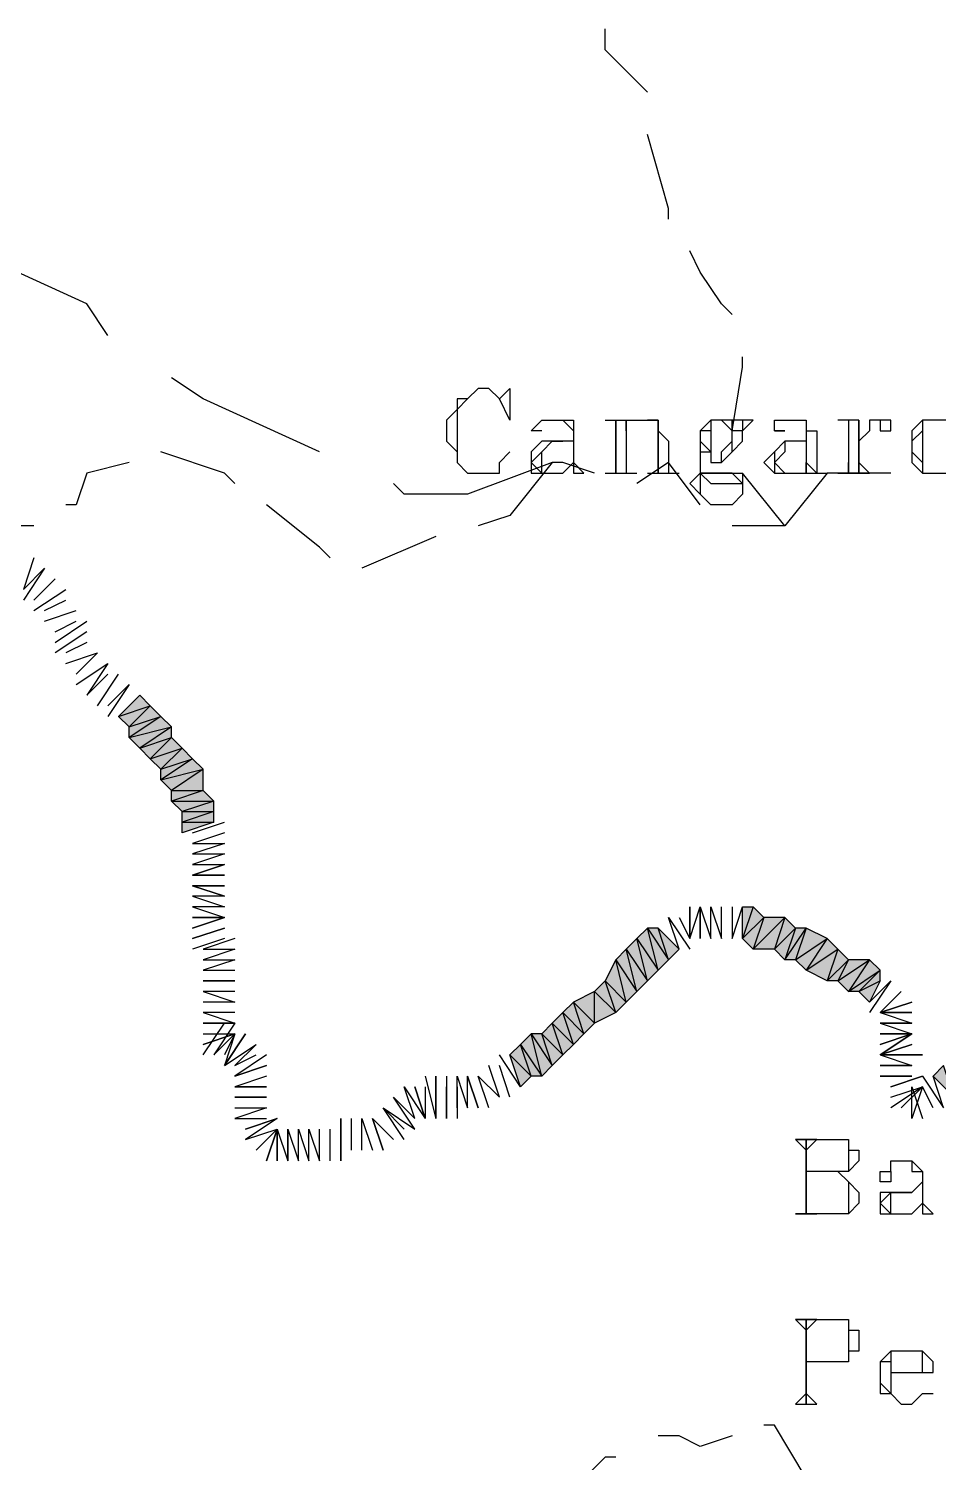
# Model space of a CAD drawing. Header units: millimetres. Extents: x 658 to 813, y 806 to 883.
# Drawn here: x 785.8774 to 786.1388, y 863.4376 to 863.8495 of the extents above; entities that cross this region are included whole.
import ezdxf

# ---------------------------------------------------------------- set-up
doc = ezdxf.new("R2010")
doc.units = ezdxf.units.MM
doc.header["$LTSCALE"] = 0.1
for name, color, linetype in [('BATKAB', 7, 'Continuous'), ('KLEKTOR2', 7, 'Continuous'), ('TEXT', 8, 'Continuous'), ('zat_Mask_solid', 7, 'Continuous')]:
    doc.layers.add(name, color=color, linetype=linetype)

msp = doc.modelspace()

# ---------------------------------------------------------------- hatches: boundary and pattern name
at = {"layer": 'KLEKTOR2'}
for points in [[(785.90932, 863.65796), (785.90324, 863.65188), (785.91236, 863.65492)], [(785.90324, 863.65188), (785.91236, 863.65492), (785.90628, 863.64884)], [(785.91236, 863.65492), (785.90628, 863.64884), (785.9154, 863.65188)], [(786.01572, 863.5546), (786.0218, 863.54852), (786.01876, 863.55764)], [(786.01572, 863.5546), (786.0218, 863.54852), (786.01876, 863.54548)], [(786.13732, 863.54852), (786.1434, 863.54244), (786.14036, 863.55156)]]:
    msp.add_hatch(color=7, dxfattribs=at).paths.add_polyline_path(points)
h = msp.add_hatch(color=7, dxfattribs=at)
h.paths.add_polyline_path([(785.90628, 863.64884), (785.9154, 863.65188), (785.90628, 863.6458)], flags=17)
h.paths.add_polyline_path([(785.9154, 863.65188), (785.90628, 863.6458), (785.91844, 863.64884)])
h = msp.add_hatch(color=7, dxfattribs=at)
h.paths.add_polyline_path([(785.90628, 863.6458), (785.91844, 863.64884), (785.90932, 863.64276)])
h.paths.add_polyline_path([(785.91844, 863.64884), (785.90932, 863.64276), (785.91844, 863.6458)], flags=17)
h = msp.add_hatch(color=7, dxfattribs=at)
h.paths.add_polyline_path([(785.9154, 863.63668), (785.92452, 863.63972), (785.9154, 863.63364)], flags=17)
h.paths.add_polyline_path([(785.92452, 863.63972), (785.9154, 863.63364), (785.92756, 863.63668)])
h = msp.add_hatch(color=7, dxfattribs=at)
h.paths.add_polyline_path([(785.9154, 863.63364), (785.92756, 863.63668), (785.91844, 863.6306)])
h.paths.add_polyline_path([(785.92756, 863.63668), (785.91844, 863.6306), (785.92756, 863.6306)], flags=17)
h = msp.add_hatch(color=7, dxfattribs=at)
h.paths.add_polyline_path([(785.91844, 863.6306), (785.92756, 863.6306), (785.91844, 863.62756)], flags=16)
h.paths.add_polyline_path([(785.92756, 863.6306), (785.91844, 863.62756), (785.9306, 863.62756)])
h = msp.add_hatch(color=7, dxfattribs=at)
h.paths.add_polyline_path([(785.91844, 863.62756), (785.9306, 863.62756), (785.92148, 863.62452)])
h.paths.add_polyline_path([(785.9306, 863.62756), (785.92148, 863.62452), (785.9306, 863.62452)], flags=17)
h = msp.add_hatch(color=7, dxfattribs=at)
h.paths.add_polyline_path([(785.92148, 863.62452), (785.9306, 863.62452), (785.92148, 863.62148)], flags=16)
h.paths.add_polyline_path([(785.9306, 863.62452), (785.92148, 863.62148), (785.9306, 863.62148)])
h = msp.add_hatch(color=7, dxfattribs=at)
h.paths.add_polyline_path([(786.0826, 863.59716), (786.08564, 863.59716), (786.0826, 863.58804)], flags=16)
h.paths.add_polyline_path([(786.08564, 863.59716), (786.0826, 863.58804), (786.08868, 863.59412)])
h = msp.add_hatch(color=7, dxfattribs=at)
h.paths.add_polyline_path([(786.08868, 863.59412), (786.08564, 863.585), (786.09476, 863.59412)], flags=16)
h.paths.add_polyline_path([(786.08564, 863.585), (786.09476, 863.59412), (786.09172, 863.585)])
h = msp.add_hatch(color=7, dxfattribs=at)
h.paths.add_polyline_path([(786.05828, 863.57892), (786.05524, 863.59108), (786.06132, 863.58196)])
h.paths.add_polyline_path([(786.05524, 863.59108), (786.06132, 863.58196), (786.05828, 863.59108)], flags=17)
h = msp.add_hatch(color=7, dxfattribs=at)
h.paths.add_polyline_path([(786.0978, 863.59108), (786.09476, 863.58196), (786.10084, 863.59108)], flags=16)
h.paths.add_polyline_path([(786.09476, 863.58196), (786.10084, 863.59108), (786.0978, 863.58196)])
h = msp.add_hatch(color=7, dxfattribs=at)
h.paths.add_polyline_path([(786.10996, 863.585), (786.10692, 863.57588), (786.113, 863.58196)])
h.paths.add_polyline_path([(786.10692, 863.57588), (786.113, 863.58196), (786.10996, 863.57588)], flags=17)
h = msp.add_hatch(color=7, dxfattribs=at)
h.paths.add_polyline_path([(786.113, 863.58196), (786.10996, 863.57588), (786.11908, 863.58196)], flags=16)
h.paths.add_polyline_path([(786.10996, 863.57588), (786.11908, 863.58196), (786.113, 863.57284)])
h = msp.add_hatch(color=7, dxfattribs=at)
h.paths.add_polyline_path([(786.11908, 863.58196), (786.113, 863.57284), (786.12212, 863.57892)])
h.paths.add_polyline_path([(786.113, 863.57284), (786.12212, 863.57892), (786.11604, 863.57284)], flags=17)
h.paths.add_polyline_path([(786.12212, 863.57892), (786.11604, 863.57284), (786.12212, 863.57588)], flags=16)
h = msp.add_hatch(color=7, dxfattribs=at)
h.paths.add_polyline_path([(786.0218, 863.54852), (786.01876, 863.55764), (786.02484, 863.54852)], flags=16)
h.paths.add_polyline_path([(786.01876, 863.55764), (786.02484, 863.54852), (786.0218, 863.56068)])
h = msp.add_hatch(color=7, dxfattribs=at)
h.paths.add_polyline_path([(786.02484, 863.54852), (786.0218, 863.56068), (786.02788, 863.55156)])
h.paths.add_polyline_path([(786.0218, 863.56068), (786.02788, 863.55156), (786.02484, 863.56068)], flags=17)
at = {"layer": 'zat_Mask_solid'}
for points in [[(785.90932, 863.64276), (785.91844, 863.6458), (785.91236, 863.63972)], [(785.91844, 863.6458), (785.91236, 863.63972), (785.92148, 863.64276)], [(785.91236, 863.63972), (785.92148, 863.64276), (785.9154, 863.63668)], [(785.92148, 863.64276), (785.9154, 863.63668), (785.92452, 863.63972)], [(785.92148, 863.62148), (785.9306, 863.62148), (785.92148, 863.61844)], [(786.0826, 863.58804), (786.08868, 863.59412), (786.08564, 863.585)], [(786.09476, 863.59412), (786.09172, 863.585), (786.0978, 863.59108)], [(786.0522, 863.58804), (786.05828, 863.57892), (786.05524, 863.59108)], [(786.06132, 863.58196), (786.05828, 863.59108), (786.06436, 863.585)], [(786.09172, 863.585), (786.0978, 863.59108), (786.09476, 863.58196)], [(786.10084, 863.59108), (786.0978, 863.58196), (786.10692, 863.58804)], [(786.04612, 863.58196), (786.0522, 863.57284), (786.04916, 863.585)], [(786.04916, 863.585), (786.05524, 863.57588), (786.0522, 863.58804)], [(786.0522, 863.57284), (786.04916, 863.585), (786.05524, 863.57588)], [(786.05524, 863.57588), (786.0522, 863.58804), (786.05828, 863.57892)], [(786.0978, 863.58196), (786.10692, 863.58804), (786.10084, 863.57892)], [(786.10692, 863.58804), (786.10084, 863.57892), (786.10996, 863.585)], [(786.10084, 863.57892), (786.10996, 863.585), (786.10692, 863.57588)], [(786.04308, 863.57588), (786.04916, 863.5698), (786.04612, 863.58196)], [(786.04916, 863.5698), (786.04612, 863.58196), (786.0522, 863.57284)], [(786.03396, 863.5698), (786.04004, 863.56372), (786.04004, 863.57284)], [(786.04004, 863.57284), (786.04612, 863.56676), (786.04308, 863.57588)], [(786.04004, 863.56372), (786.04004, 863.57284), (786.04612, 863.56676)], [(786.04612, 863.56676), (786.04308, 863.57588), (786.04916, 863.5698)], [(786.11604, 863.57284), (786.12212, 863.57588), (786.11908, 863.5698)], [(786.03092, 863.56676), (786.037, 863.56068), (786.03396, 863.5698)], [(786.037, 863.56068), (786.03396, 863.5698), (786.04004, 863.56372)], [(786.02788, 863.56372), (786.03396, 863.55764), (786.03092, 863.56676)], [(786.03396, 863.55764), (786.03092, 863.56676), (786.037, 863.56068)], [(786.02484, 863.56068), (786.03092, 863.5546), (786.02788, 863.56372)], [(786.02788, 863.55156), (786.02484, 863.56068), (786.03092, 863.5546)], [(786.03092, 863.5546), (786.02788, 863.56372), (786.03396, 863.55764)]]:
    msp.add_hatch(color=7, dxfattribs=at).paths.add_polyline_path(points)

# ---------------------------------------------------------------- linework, layer by layer
at = {"layer": 'BATKAB', "color": 7}
for points in [[(786.05524, 863.83124), (786.04308, 863.8434), (786.04308, 863.84948)], [(786.06132, 863.79476), (786.06132, 863.7978), (786.05524, 863.81908)], [(785.9002, 863.76132), (785.89412, 863.77044), (785.86068, 863.78564)], [(786.07956, 863.7674), (786.07652, 863.77044), (786.07044, 863.77956), (786.0674, 863.78564)], [(786.07956, 863.73396), (786.0826, 863.7522), (786.0826, 863.75524)], [(785.961, 863.72788), (785.92756, 863.74308), (785.91844, 863.74916)], [(785.93668, 863.71876), (785.93364, 863.7218), (785.9154, 863.72788)], [(785.90628, 863.72484), (785.89412, 863.7218), (785.89108, 863.71268), (785.88804, 863.71268)], [(786.02788, 863.72484), (786.00356, 863.71572), (785.98532, 863.71572), (785.98228, 863.71876)], [(786.02788, 863.72484), (786.01572, 863.70964), (786.0066, 863.7066)], [(786.04004, 863.7218), (786.03092, 863.72484), (786.02788, 863.72484)], [(786.07044, 863.71268), (786.06132, 863.72484), (786.0522, 863.71876)], [(786.09476, 863.7066), (786.0826, 863.7218)], [(786.12516, 863.7218), (786.12212, 863.7218), (786.10692, 863.7218), (786.09476, 863.7066)], [(785.96404, 863.69748), (785.961, 863.70052), (785.9458, 863.71268)], [(785.87892, 863.7066), (785.8546, 863.7066)], [(786.09476, 863.7066), (786.07956, 863.7066)], [(785.99444, 863.70356), (785.97316, 863.69444)], [(786.07956, 863.44515), (786.07044, 863.44211), (786.06436, 863.44515), (786.05828, 863.44515)], [(786.10084, 863.43299), (786.09172, 863.44819), (786.08868, 863.44819)], [(786.04612, 863.43907), (786.04308, 863.43907), (786.02788, 863.42387)]]:
    msp.add_lwpolyline(points, dxfattribs=at)
at = {"layer": 'KLEKTOR2', "color": 7}
for points in [[(785.87892, 863.69748), (785.87588, 863.68836), (785.88196, 863.69444), (785.87588, 863.68532)], [(785.87892, 863.68532), (785.885, 863.6914), (785.87892, 863.68532)], [(785.87892, 863.68228), (785.88804, 863.68836)], [(785.88196, 863.68228), (785.88804, 863.68532)], [(785.88196, 863.67924), (785.89108, 863.68228)], [(785.885, 863.6762), (785.89108, 863.67924)], [(785.885, 863.67316), (785.89412, 863.67924)], [(785.89412, 863.6762), (785.885, 863.67012)], [(785.89412, 863.67316), (785.88804, 863.67012)], [(785.88804, 863.66708), (785.89716, 863.67012), (785.89108, 863.66404)], [(785.89108, 863.661), (785.9002, 863.66708), (785.89412, 863.65796), (785.9002, 863.66404)], [(785.89716, 863.65492), (785.90324, 863.66404)], [(785.9002, 863.65492), (785.90628, 863.661), (785.9002, 863.65188)], [(785.90932, 863.65796), (785.90324, 863.65188)], [(785.90932, 863.65796), (785.90324, 863.65188), (785.91236, 863.65492), (785.90932, 863.65796)], [(785.90324, 863.65188), (785.91236, 863.65492), (785.90628, 863.64884), (785.90324, 863.65188)], [(785.91236, 863.65492), (785.90628, 863.64884), (785.9154, 863.65188), (785.91236, 863.65492)], [(785.90628, 863.64884), (785.9154, 863.65188), (785.90628, 863.6458), (785.90628, 863.64884)], [(785.9154, 863.65188), (785.90628, 863.6458), (785.91844, 863.64884), (785.9154, 863.65188)], [(785.90628, 863.6458), (785.91844, 863.64884), (785.90932, 863.64276), (785.90628, 863.6458)], [(785.91844, 863.64884), (785.90932, 863.64276), (785.91844, 863.6458), (785.91844, 863.64884)], [(785.90932, 863.64276), (785.91844, 863.6458), (785.91236, 863.63972), (785.90932, 863.64276)], [(785.91844, 863.6458), (785.91236, 863.63972), (785.92148, 863.64276), (785.91844, 863.6458)], [(785.91236, 863.63972), (785.92148, 863.64276), (785.9154, 863.63668), (785.91236, 863.63972)], [(785.92148, 863.64276), (785.9154, 863.63668), (785.92452, 863.63972), (785.92148, 863.64276)], [(785.9154, 863.63668), (785.92452, 863.63972), (785.9154, 863.63364), (785.9154, 863.63668)], [(785.92452, 863.63972), (785.9154, 863.63364), (785.92756, 863.63668), (785.92452, 863.63972)], [(785.9154, 863.63364), (785.92756, 863.63668), (785.91844, 863.6306), (785.9154, 863.63364)], [(785.92756, 863.63668), (785.91844, 863.6306), (785.92756, 863.6306), (785.92756, 863.63668)], [(785.91844, 863.6306), (785.92756, 863.6306), (785.91844, 863.62756), (785.91844, 863.6306)], [(785.92756, 863.6306), (785.91844, 863.62756), (785.9306, 863.62756), (785.92756, 863.6306)], [(785.91844, 863.62756), (785.9306, 863.62756), (785.92148, 863.62452), (785.91844, 863.62756)], [(785.9306, 863.62756), (785.92148, 863.62452), (785.9306, 863.62452), (785.9306, 863.62756)], [(785.92148, 863.62452), (785.9306, 863.62452), (785.92148, 863.62148), (785.92148, 863.62452)], [(785.9306, 863.62452), (785.92148, 863.62148), (785.9306, 863.62148), (785.9306, 863.62452)], [(785.92148, 863.62148), (785.9306, 863.62148), (785.92148, 863.61844), (785.92148, 863.62148)], [(785.92452, 863.61844), (785.93364, 863.62148)], [(785.93364, 863.61844), (785.92452, 863.6154), (785.93364, 863.6154), (785.92452, 863.61236), (785.93364, 863.61236), (785.92452, 863.60932), (785.93364, 863.60932), (785.92452, 863.60628), (785.93364, 863.60932)], [(785.93364, 863.60628), (785.92452, 863.60628), (785.93364, 863.60628), (785.92452, 863.60628), (785.93364, 863.60628)], [(785.92452, 863.60324), (785.93364, 863.60324), (785.92452, 863.60324), (785.93364, 863.6002), (785.92452, 863.60324)], [(785.93364, 863.6002), (785.92452, 863.6002), (785.93364, 863.59716), (785.92452, 863.59716), (785.93364, 863.59412), (785.92452, 863.59412), (785.93364, 863.59412), (785.92452, 863.59108), (785.93364, 863.59412), (785.92452, 863.59108)], [(786.06436, 863.585), (786.06132, 863.59412), (786.0674, 863.585)], [(786.06436, 863.59412), (786.0674, 863.58804), (786.0674, 863.59716), (786.0674, 863.58804), (786.07044, 863.59716), (786.07044, 863.58804), (786.07044, 863.59716), (786.07348, 863.58804), (786.07348, 863.59716), (786.07652, 863.58804), (786.07652, 863.59716)], [(786.07956, 863.59716), (786.07956, 863.58804), (786.0826, 863.59716)], [(786.0826, 863.59716), (786.08564, 863.59716), (786.0826, 863.58804), (786.0826, 863.59716)], [(786.08564, 863.59716), (786.0826, 863.58804), (786.08868, 863.59412), (786.08564, 863.59716)], [(786.0826, 863.58804), (786.08868, 863.59412), (786.08564, 863.585), (786.0826, 863.58804)], [(786.08868, 863.59412), (786.08564, 863.585), (786.09476, 863.59412), (786.08868, 863.59412)], [(786.08564, 863.585), (786.09476, 863.59412), (786.09172, 863.585), (786.08564, 863.585)], [(786.09476, 863.59412), (786.09172, 863.585), (786.0978, 863.59108), (786.09476, 863.59412)], [(785.92452, 863.58804), (785.93364, 863.59108), (785.92452, 863.58804), (785.93364, 863.59108)], [(786.0522, 863.58804), (786.05828, 863.57892), (786.05524, 863.59108), (786.0522, 863.58804)], [(786.05828, 863.57892), (786.05524, 863.59108), (786.06132, 863.58196), (786.05828, 863.57892)], [(786.05524, 863.59108), (786.06132, 863.58196), (786.05828, 863.59108), (786.05524, 863.59108)], [(786.06132, 863.58196), (786.05828, 863.59108), (786.06436, 863.585), (786.06132, 863.58196)], [(786.09172, 863.585), (786.0978, 863.59108), (786.09476, 863.58196), (786.09172, 863.585)], [(786.0978, 863.59108), (786.09476, 863.58196), (786.10084, 863.59108), (786.0978, 863.59108)], [(786.09476, 863.58196), (786.10084, 863.59108), (786.0978, 863.58196), (786.09476, 863.58196)], [(786.10084, 863.59108), (786.0978, 863.58196), (786.10692, 863.58804), (786.10084, 863.59108)], [(785.93364, 863.58804), (785.92452, 863.585)], [(785.93668, 863.58804), (785.92756, 863.585), (785.93668, 863.585), (785.92756, 863.58196), (785.93668, 863.58196), (785.92756, 863.57892), (785.93668, 863.57892)], [(786.04612, 863.58196), (786.0522, 863.57284), (786.04916, 863.585), (786.04612, 863.58196)], [(786.04916, 863.585), (786.05524, 863.57588), (786.0522, 863.58804), (786.04916, 863.585)], [(786.0522, 863.57284), (786.04916, 863.585), (786.05524, 863.57588), (786.0522, 863.57284)], [(786.05524, 863.57588), (786.0522, 863.58804), (786.05828, 863.57892), (786.05524, 863.57588)], [(786.0978, 863.58196), (786.10692, 863.58804), (786.10084, 863.57892), (786.0978, 863.58196)], [(786.10692, 863.58804), (786.10084, 863.57892), (786.10996, 863.585), (786.10692, 863.58804)], [(786.10084, 863.57892), (786.10996, 863.585), (786.10692, 863.57588), (786.10084, 863.57892)], [(786.10996, 863.585), (786.10692, 863.57588), (786.113, 863.58196), (786.10996, 863.585)], [(786.04308, 863.57588), (786.04916, 863.5698), (786.04612, 863.58196), (786.04308, 863.57588)], [(786.04916, 863.5698), (786.04612, 863.58196), (786.0522, 863.57284), (786.04916, 863.5698)], [(786.10692, 863.57588), (786.113, 863.58196), (786.10996, 863.57588), (786.10692, 863.57588)], [(786.113, 863.58196), (786.10996, 863.57588), (786.11908, 863.58196), (786.113, 863.58196)], [(786.10996, 863.57588), (786.11908, 863.58196), (786.113, 863.57284), (786.10996, 863.57588)], [(786.11908, 863.58196), (786.113, 863.57284), (786.12212, 863.57892), (786.11908, 863.58196)], [(786.113, 863.57284), (786.12212, 863.57892), (786.11604, 863.57284), (786.113, 863.57284)], [(786.12212, 863.57892), (786.11604, 863.57284), (786.12212, 863.57588), (786.12212, 863.57892)], [(785.93668, 863.57588), (785.92756, 863.57588), (785.93668, 863.57588)], [(785.93668, 863.57284), (785.92756, 863.57284), (785.93668, 863.5698), (785.92756, 863.5698)], [(786.03396, 863.5698), (786.04004, 863.56372), (786.04004, 863.57284), (786.03396, 863.5698)], [(786.04004, 863.57284), (786.04612, 863.56676), (786.04308, 863.57588), (786.04004, 863.57284)], [(786.04004, 863.56372), (786.04004, 863.57284), (786.04612, 863.56676), (786.04004, 863.56372)], [(786.04612, 863.56676), (786.04308, 863.57588), (786.04916, 863.5698), (786.04612, 863.56676)], [(786.11604, 863.57284), (786.12212, 863.57588), (786.11908, 863.5698), (786.11604, 863.57284)], [(786.11908, 863.5698), (786.12516, 863.57588), (786.11908, 863.56676)], [(786.1282, 863.57284), (786.12212, 863.56676), (786.1282, 863.57284)], [(786.03092, 863.56676), (786.037, 863.56068), (786.03396, 863.5698), (786.03092, 863.56676)], [(786.037, 863.56068), (786.03396, 863.5698), (786.04004, 863.56372), (786.037, 863.56068)], [(786.13124, 863.5698), (786.12212, 863.56676), (786.13124, 863.5698)], [(785.93668, 863.56676), (785.92756, 863.56676), (785.93668, 863.56372), (785.92756, 863.56372), (785.93668, 863.56372)], [(786.02788, 863.56372), (786.03396, 863.55764), (786.03092, 863.56676), (786.02788, 863.56372)], [(786.03396, 863.55764), (786.03092, 863.56676), (786.037, 863.56068), (786.03396, 863.55764)], [(786.12212, 863.56676), (786.13124, 863.56676), (786.12212, 863.56676), (786.13124, 863.56372), (786.12212, 863.56372), (786.13124, 863.56372), (786.12212, 863.56372), (786.13124, 863.56068), (786.12212, 863.56068), (786.13124, 863.56068), (786.12212, 863.55764), (786.13124, 863.56068), (786.12212, 863.55764)], [(785.92756, 863.5546), (785.93364, 863.56372)], [(785.92756, 863.56068), (785.93668, 863.56068), (785.92756, 863.55764), (785.93668, 863.56068)], [(785.93668, 863.56372), (785.9306, 863.5546), (785.93668, 863.56068), (785.93364, 863.5546)], [(785.93668, 863.56068), (785.93364, 863.55156), (785.93972, 863.56068), (785.93364, 863.55156), (785.94276, 863.55764), (785.93668, 863.55156), (785.94276, 863.5546)], [(786.01876, 863.55764), (786.02484, 863.54852), (786.0218, 863.56068), (786.01876, 863.55764)], [(786.02484, 863.54852), (786.0218, 863.56068), (786.02788, 863.55156), (786.02484, 863.54852)], [(786.0218, 863.56068), (786.02788, 863.55156), (786.02484, 863.56068), (786.0218, 863.56068)], [(786.02484, 863.56068), (786.03092, 863.5546), (786.02788, 863.56372), (786.02484, 863.56068)], [(786.02788, 863.55156), (786.02484, 863.56068), (786.03092, 863.5546), (786.02788, 863.55156)], [(786.03092, 863.5546), (786.02788, 863.56372), (786.03396, 863.55764), (786.03092, 863.5546)], [(786.12212, 863.5546), (786.13124, 863.56068), (786.12212, 863.5546), (786.13124, 863.55764), (786.12212, 863.5546), (786.13124, 863.55764)], [(786.01572, 863.5546), (786.0218, 863.54852), (786.01876, 863.55764), (786.01572, 863.5546)], [(786.0218, 863.54852), (786.01876, 863.55764), (786.02484, 863.54852), (786.0218, 863.54852)], [(785.9458, 863.5546), (785.93668, 863.54852), (785.9458, 863.55156), (785.93668, 863.54852)], [(786.01876, 863.54548), (786.01268, 863.5546)], [(786.01572, 863.5546), (786.0218, 863.54852), (786.01876, 863.54548), (786.01572, 863.5546)], [(786.13124, 863.5546), (786.12212, 863.5546), (786.13428, 863.5546), (786.12212, 863.5546), (786.13124, 863.55156), (786.12212, 863.55156), (786.13124, 863.55156), (786.12212, 863.55156)], [(785.9458, 863.54852), (785.93668, 863.54548), (785.9458, 863.54548), (785.93668, 863.54548)], [(785.9914, 863.54852), (785.99444, 863.53636), (785.99444, 863.54852), (785.99444, 863.53636), (785.99444, 863.54852)], [(785.99748, 863.54852), (785.99748, 863.53636), (785.99748, 863.54548), (785.99748, 863.53636)], [(786.00052, 863.5394), (786.00052, 863.54852), (786.00356, 863.5394), (786.00356, 863.54852), (786.0066, 863.5394), (786.00356, 863.54852)], [(786.00964, 863.5394), (786.0066, 863.54852), (786.01268, 863.54244), (786.00964, 863.55156)], [(786.01572, 863.54244), (786.01268, 863.55156)], [(786.13124, 863.54852), (786.12212, 863.54852), (786.13124, 863.54852)], [(786.13428, 863.54852), (786.12516, 863.54548), (786.13428, 863.54852)], [(786.13428, 863.54852), (786.14036, 863.5394), (786.13732, 863.54852)], [(786.13732, 863.54852), (786.1434, 863.54244), (786.14036, 863.55156), (786.13732, 863.54852)], [(785.98836, 863.53636), (785.98532, 863.54548), (785.9914, 863.53636), (785.98836, 863.54548), (785.9914, 863.53636), (785.98836, 863.54548)], [(785.9914, 863.54548), (785.9914, 863.53636)], [(786.00052, 863.54548), (786.00052, 863.53636)], [(786.12516, 863.54244), (786.13428, 863.54548), (786.12516, 863.5394)], [(786.1282, 863.5394), (786.13428, 863.54548), (786.13124, 863.53636), (786.13124, 863.54548), (786.13428, 863.53636)], [(786.13732, 863.5394), (786.13428, 863.54548)], [(785.93668, 863.54244), (785.9458, 863.54244), (785.93668, 863.54244)], [(785.97924, 863.5394), (785.98836, 863.53332), (785.98228, 863.54244), (785.98836, 863.53636), (785.98228, 863.54244)], [(785.93668, 863.5394), (785.9458, 863.5394), (785.93668, 863.53636), (785.9458, 863.53636)], [(785.94884, 863.53636), (785.93972, 863.53332), (785.94884, 863.53636), (785.93972, 863.53028), (785.94884, 863.53332), (785.94276, 863.52724), (785.94884, 863.53332), (785.9458, 863.5242), (785.94884, 863.53332), (785.94884, 863.5242), (785.94884, 863.53332), (785.95188, 863.5242), (785.95188, 863.53332), (785.95188, 863.5242)], [(785.96708, 863.53636), (785.96708, 863.5242), (785.96708, 863.53636)], [(785.97012, 863.53636), (785.97012, 863.52724)], [(785.97316, 863.52724), (785.97316, 863.53636), (785.9762, 863.52724)], [(785.9762, 863.53636), (785.97924, 863.52724), (785.9762, 863.53636), (785.98228, 863.53028), (785.9762, 863.53636)], [(785.98532, 863.53028), (785.97924, 863.5394), (785.98532, 863.53332)], [(785.95188, 863.53332), (785.95492, 863.5242), (785.95492, 863.53332), (785.95796, 863.5242), (785.95796, 863.53332), (785.961, 863.5242), (785.961, 863.53332)], [(785.96404, 863.5242), (785.96404, 863.53332)]]:
    msp.add_lwpolyline(points, dxfattribs=at)
at = {"layer": 'TEXT', "color": 7}
for points in [[(786.01268, 863.74308), (786.01572, 863.74612), (786.01572, 863.737), (786.01268, 863.74308), (786.00964, 863.74612), (786.0066, 863.74612), (786.00356, 863.74308), (786.00052, 863.74308), (786.00052, 863.74004), (785.99748, 863.737), (785.99748, 863.73092), (786.00052, 863.72788), (786.00052, 863.72484), (786.00356, 863.7218), (786.0066, 863.7218), (786.00964, 863.7218), (786.01268, 863.7218), (786.01268, 863.72484), (786.01572, 863.72788)], [(786.0066, 863.74612), (786.00356, 863.74308), (786.00052, 863.74004), (786.00052, 863.737), (786.00052, 863.73092), (786.00052, 863.72484), (786.00356, 863.7218), (786.0066, 863.7218)], [(786.00052, 863.74308), (786.00052, 863.74004), (786.00052, 863.737), (786.00052, 863.73092), (786.00052, 863.72788), (786.00052, 863.72484)], [(786.02484, 863.73396), (786.0218, 863.73396), (786.02484, 863.737), (786.03092, 863.737), (786.03396, 863.737), (786.03396, 863.73396), (786.03396, 863.72484), (786.037, 863.7218)], [(786.03092, 863.737), (786.03396, 863.73396), (786.03396, 863.72484), (786.03396, 863.7218), (786.037, 863.7218)], [(786.03396, 863.73396), (786.03396, 863.72484), (786.03396, 863.7218)], [(786.04308, 863.737), (786.04916, 863.737), (786.04916, 863.7218)], [(786.04308, 863.737), (786.04612, 863.737), (786.04612, 863.73396)], [(786.04612, 863.737), (786.04612, 863.7218), (786.04612, 863.737)], [(786.04916, 863.73396), (786.04916, 863.737), (786.0522, 863.737), (786.05524, 863.737), (786.05828, 863.737), (786.05828, 863.73396), (786.06132, 863.73092), (786.06132, 863.7218)], [(786.05828, 863.73396), (786.05828, 863.73092), (786.05828, 863.7218), (786.05828, 863.73396), (786.05828, 863.737), (786.05524, 863.737)], [(786.07348, 863.737), (786.07044, 863.73396), (786.07044, 863.73092), (786.07044, 863.72788), (786.07348, 863.72788), (786.07348, 863.72484), (786.07652, 863.72484), (786.07956, 863.72788), (786.0826, 863.73092), (786.0826, 863.73396), (786.07956, 863.73396), (786.07956, 863.737), (786.07652, 863.737), (786.07348, 863.737)], [(786.07348, 863.73396), (786.07044, 863.73396), (786.07044, 863.73092), (786.07348, 863.72788)], [(786.07348, 863.737), (786.07348, 863.73396), (786.07348, 863.73092), (786.07348, 863.72788), (786.07348, 863.72484)], [(786.07652, 863.72484), (786.07652, 863.72788), (786.07956, 863.73092), (786.07956, 863.73396), (786.07652, 863.737)], [(786.0826, 863.737), (786.0826, 863.73396), (786.08564, 863.737), (786.0826, 863.737), (786.07956, 863.737), (786.07956, 863.73396)], [(786.07956, 863.72788), (786.07956, 863.73092), (786.07956, 863.73396)], [(786.09172, 863.73396), (786.09476, 863.73396), (786.09172, 863.73396), (786.09172, 863.737), (786.09476, 863.737), (786.0978, 863.737), (786.10084, 863.737), (786.10084, 863.73396), (786.10388, 863.73396), (786.10388, 863.72484), (786.10388, 863.7218), (786.10692, 863.7218)], [(786.0978, 863.737), (786.10084, 863.737), (786.10084, 863.73396), (786.10084, 863.72484), (786.10084, 863.7218), (786.10692, 863.7218)], [(786.10084, 863.73396), (786.10084, 863.72484), (786.10388, 863.7218)], [(786.11604, 863.737), (786.11604, 863.7218), (786.11604, 863.737), (786.10996, 863.737)], [(786.113, 863.737), (786.113, 863.7218)], [(786.113, 863.737), (786.113, 863.73396)], [(786.12516, 863.73396), (786.12516, 863.737), (786.12212, 863.737), (786.12212, 863.73396), (786.12516, 863.73396), (786.12516, 863.737), (786.12212, 863.737), (786.11908, 863.737), (786.11908, 863.73396), (786.11604, 863.73092)], [(786.1434, 863.73396), (786.1434, 863.737), (786.14036, 863.737), (786.13732, 863.737), (786.13428, 863.737), (786.13124, 863.73396), (786.13124, 863.73092), (786.13124, 863.72788), (786.13124, 863.72484), (786.13428, 863.7218), (786.13732, 863.7218), (786.14036, 863.7218), (786.1434, 863.7218), (786.1434, 863.72484)], [(786.13428, 863.73396), (786.13124, 863.73092), (786.13124, 863.72788), (786.13428, 863.72484)], [(786.13732, 863.737), (786.13428, 863.737), (786.13428, 863.73396), (786.13428, 863.73092), (786.13428, 863.72788), (786.13428, 863.72484), (786.13428, 863.7218), (786.13732, 863.7218)], [(786.03396, 863.73092), (786.03092, 863.73092), (786.02484, 863.73092), (786.0218, 863.72788), (786.0218, 863.72484), (786.0218, 863.7218), (786.02484, 863.7218), (786.02788, 863.7218), (786.03092, 863.7218), (786.03396, 863.72484)], [(786.02484, 863.72788), (786.0218, 863.72484), (786.02484, 863.7218), (786.02484, 863.72484), (786.02484, 863.72788), (786.02788, 863.73092), (786.03092, 863.73092)], [(786.10084, 863.73092), (786.09476, 863.73092), (786.09172, 863.72788), (786.08868, 863.72484), (786.09172, 863.7218), (786.09476, 863.7218), (786.0978, 863.7218), (786.10084, 863.7218), (786.10084, 863.72484)], [(786.10084, 863.73092), (786.09476, 863.73092), (786.09476, 863.72788), (786.09172, 863.72484), (786.09476, 863.7218)], [(786.07044, 863.72788), (786.07044, 863.72484), (786.07044, 863.7218), (786.07348, 863.71876), (786.07956, 863.71876), (786.0826, 863.71876), (786.07956, 863.7218), (786.07348, 863.7218), (786.07044, 863.7218)], [(786.09172, 863.72788), (786.09172, 863.72484), (786.09172, 863.7218)], [(786.04308, 863.7218), (786.04612, 863.7218), (786.04612, 863.72484)], [(786.04308, 863.7218), (786.0522, 863.7218)], [(786.04916, 863.72484), (786.04916, 863.7218)], [(786.05524, 863.7218), (786.05828, 863.7218), (786.05828, 863.72484)], [(786.05524, 863.7218), (786.06436, 863.7218)], [(786.06132, 863.72484), (786.06132, 863.7218)], [(786.07044, 863.72484), (786.07044, 863.7218), (786.07348, 863.7218), (786.07956, 863.7218), (786.0826, 863.7218), (786.0826, 863.71876), (786.0826, 863.71572), (786.07956, 863.71268), (786.07348, 863.71268), (786.07044, 863.71572), (786.0674, 863.71876), (786.07044, 863.7218), (786.07348, 863.7218), (786.07044, 863.7218), (786.07044, 863.71876), (786.07044, 863.71572), (786.07348, 863.71268)], [(786.10996, 863.7218), (786.11908, 863.7218)], [(786.113, 863.7218), (786.113, 863.72484)], [(786.11604, 863.72484), (786.11908, 863.7218), (786.11604, 863.7218)], [(786.0978, 863.53028), (786.10996, 863.53028), (786.113, 863.53028), (786.113, 863.52724), (786.11604, 863.52724), (786.11604, 863.5242), (786.113, 863.52116), (786.10996, 863.52116)], [(786.10084, 863.53028), (786.0978, 863.53028), (786.10084, 863.52724), (786.10388, 863.53028), (786.10084, 863.53028)], [(786.10084, 863.53028), (786.10084, 863.509), (786.10084, 863.53028), (786.10084, 863.509)], [(786.10996, 863.53028), (786.113, 863.53028), (786.113, 863.52724), (786.113, 863.5242), (786.113, 863.52116), (786.10996, 863.52116), (786.10084, 863.52116)], [(786.113, 863.52724), (786.113, 863.5242), (786.113, 863.52116)], [(786.12516, 863.52116), (786.12516, 863.51812), (786.12212, 863.51812), (786.12212, 863.52116), (786.12516, 863.52116), (786.12516, 863.5242), (786.13124, 863.5242), (786.13428, 863.52116), (786.13428, 863.51812), (786.13428, 863.51204), (786.13732, 863.509)], [(786.13124, 863.5242), (786.13124, 863.52116), (786.13428, 863.52116), (786.13428, 863.51204), (786.13428, 863.509), (786.13732, 863.509)], [(786.10996, 863.52116), (786.113, 863.51812), (786.11604, 863.51508), (786.11604, 863.51204), (786.113, 863.509), (786.10996, 863.509), (786.0978, 863.509)], [(786.10996, 863.52116), (786.113, 863.51812), (786.113, 863.51508), (786.113, 863.51204), (786.113, 863.509), (786.10996, 863.509)], [(786.13428, 863.52116), (786.13428, 863.51812), (786.13428, 863.51204), (786.13428, 863.509)], [(786.113, 863.51812), (786.113, 863.51508), (786.113, 863.51204), (786.113, 863.509)], [(786.13428, 863.51812), (786.13124, 863.51508), (786.12516, 863.51508), (786.12212, 863.51508), (786.12212, 863.51204), (786.12212, 863.509), (786.12516, 863.509), (786.1282, 863.509), (786.13124, 863.509), (786.13428, 863.51204)], [(786.12516, 863.51508), (786.12212, 863.51204), (786.12516, 863.509), (786.12516, 863.51204), (786.12516, 863.51508), (786.1282, 863.51508), (786.13124, 863.51508)], [(786.10084, 863.509), (786.0978, 863.509), (786.10084, 863.509), (786.10388, 863.509), (786.10084, 863.509)], [(786.0978, 863.4786), (786.10996, 863.4786), (786.113, 863.4786), (786.113, 863.47556), (786.11604, 863.47556), (786.11604, 863.46948), (786.113, 863.46948), (786.113, 863.46644), (786.10996, 863.46644), (786.10084, 863.46644)], [(786.10084, 863.4786), (786.0978, 863.4786), (786.10084, 863.47556), (786.10388, 863.4786), (786.10084, 863.4786)], [(786.10084, 863.4786), (786.10084, 863.45427), (786.10084, 863.4786), (786.10084, 863.45731)], [(786.10996, 863.4786), (786.113, 863.4786), (786.113, 863.47556), (786.113, 863.46948), (786.113, 863.46644), (786.10996, 863.46644)], [(786.113, 863.47556), (786.113, 863.46948)], [(786.12516, 863.46339), (786.13732, 863.46339), (786.13732, 863.46644), (786.13428, 863.46948), (786.13124, 863.46948), (786.1282, 863.46948), (786.12516, 863.46948), (786.12212, 863.46644), (786.12212, 863.46339), (786.12212, 863.45731), (786.12516, 863.45731), (786.1282, 863.45427), (786.13124, 863.45427), (786.13428, 863.45731), (786.13732, 863.45731)], [(786.12516, 863.46644), (786.12212, 863.46644), (786.12212, 863.46035), (786.12516, 863.45731)], [(786.1282, 863.46948), (786.12516, 863.46948), (786.12516, 863.46644), (786.12516, 863.46035), (786.12516, 863.45731), (786.1282, 863.45427)], [(786.13428, 863.46339), (786.13428, 863.46644), (786.13428, 863.46948), (786.13124, 863.46948)], [(786.13428, 863.46644), (786.13428, 863.46948)], [(786.10084, 863.45731), (786.0978, 863.45427), (786.10084, 863.45731), (786.10388, 863.45427), (786.10084, 863.45731)], [(786.0978, 863.45427), (786.10388, 863.45427)]]:
    msp.add_lwpolyline(points, dxfattribs=at)

doc.saveas('drawing.dxf')
